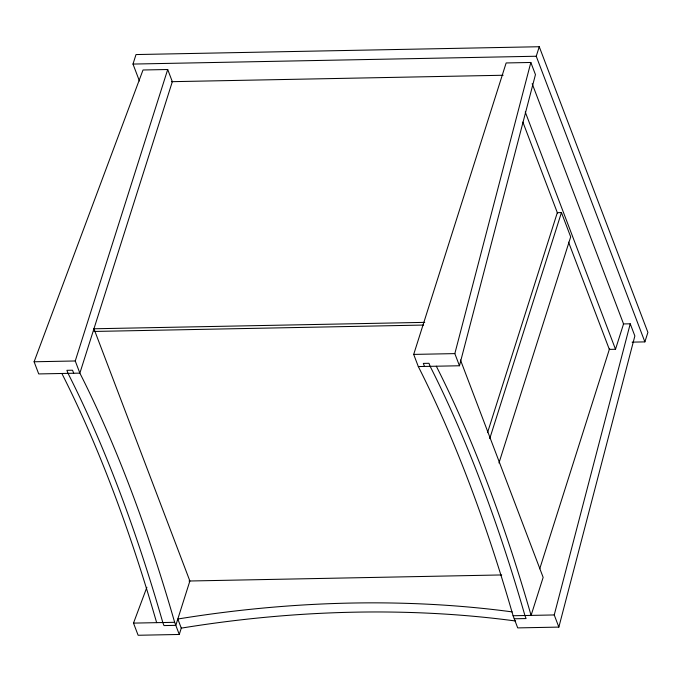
<?xml version="1.0" encoding="UTF-8"?>
<svg xmlns="http://www.w3.org/2000/svg" width="682" height="682" viewBox="0 0 682 682"><rect width="100%" height="100%" fill="white"/><g stroke="black" fill="none" stroke-linecap="round" stroke-linejoin="round"><path stroke-width="1.02" d="M418.313 366.566L459.463 365.765L454.834 353.608L530.835 62.471L506.146 62.949L413.693 354.41L418.313 366.566A1236.688 430.819 88.9 0 1 513.086 615.744L517.715 627.9L558.856 627.099L634.857 335.962L630.236 323.805L623.314 323.941M459.463 365.765L535.455 74.619L530.835 62.471M558.856 627.099L554.236 614.951L630.236 323.805M139.426 80.979L132.99 64.065L136.008 54.56L539.257 46.734L647.9 332.381L644.882 341.887L632.12 342.134M167.704 69.513L172.333 81.669L79.871 373.131L75.25 360.974L167.704 69.513L143.015 69.99L34.1 361.775L38.721 373.932L79.871 373.131A1236.688 430.819 88.9 0 1 174.652 622.308L179.272 634.465L138.122 635.266L133.501 623.109L146.886 587.262M179.272 634.465L181.506 627.406M644.882 341.887L536.24 56.239L539.257 46.734M487.536 432.644L557.322 212.656L561.439 212.571L570.689 236.884L498.968 462.959M489.727 438.645L561.439 212.571M539.735 568.797L609.648 348.425M568.558 242.178L609.333 349.397L615.505 349.278L623.553 323.933L532.173 83.69M132.99 64.065L536.24 56.239M171.472 81.687L503.12 75.25M94.15 328.775L424.733 322.364M94.099 331.452L423.624 325.058M34.1 361.775L75.25 360.974M413.693 354.41L454.834 353.608M189.016 581.013L501.705 574.943M133.501 623.109L174.652 622.308M513.086 615.744L554.236 614.951M514.245 618.787L526.078 618.557L524.918 615.514A1236.688 430.819 88.9 0 0 430.146 366.336L428.987 363.293L423.326 363.404L424.485 366.447M525.259 112.01L615.505 349.278M522.864 122.061L557.603 213.389M460.461 359.968L543.153 577.381L531.09 615.394A1236.688 430.819 88.9 0 0 436.318 366.217M93.937 328.775L189.877 580.996L175.803 625.351L163.97 625.582L162.819 622.538A1236.688 430.819 88.9 0 0 68.038 373.361L66.887 370.317L72.539 370.215L73.699 373.25M61.866 373.48A1236.688 430.819 88.9 0 1 156.647 622.657M515.635 621.004A936.991 629.725 -20.8 0 0 181.284 628.131L177.814 619.017A936.991 629.725 -20.8 0 1 512.173 611.89"/></g></svg>
